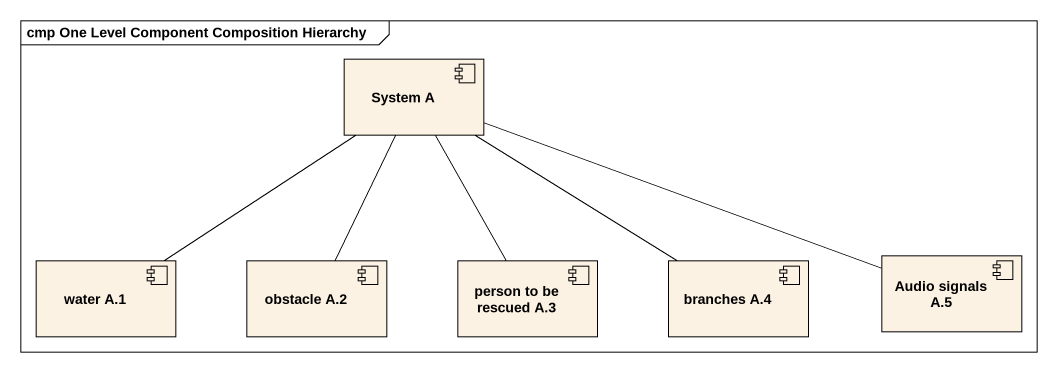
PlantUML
@startuml
mainframe cmp One Level Component Composition Hierarchy
component "System A" as System_A
component "water A.1" as water_A_1
component "obstacle A.2" as obstacle_A_2
component "person to be rescued A.3" as person_to_be_rescued_A_3
component "branches A.4" as branches_A_4
component "Audio signals A.5" as Audio_signals_A_5
water_A_1 -up- System_A
obstacle_A_2 -up- System_A
person_to_be_rescued_A_3 -up- System_A
branches_A_4 -up- System_A
Audio_signals_A_5 -left- System_A
@enduml
